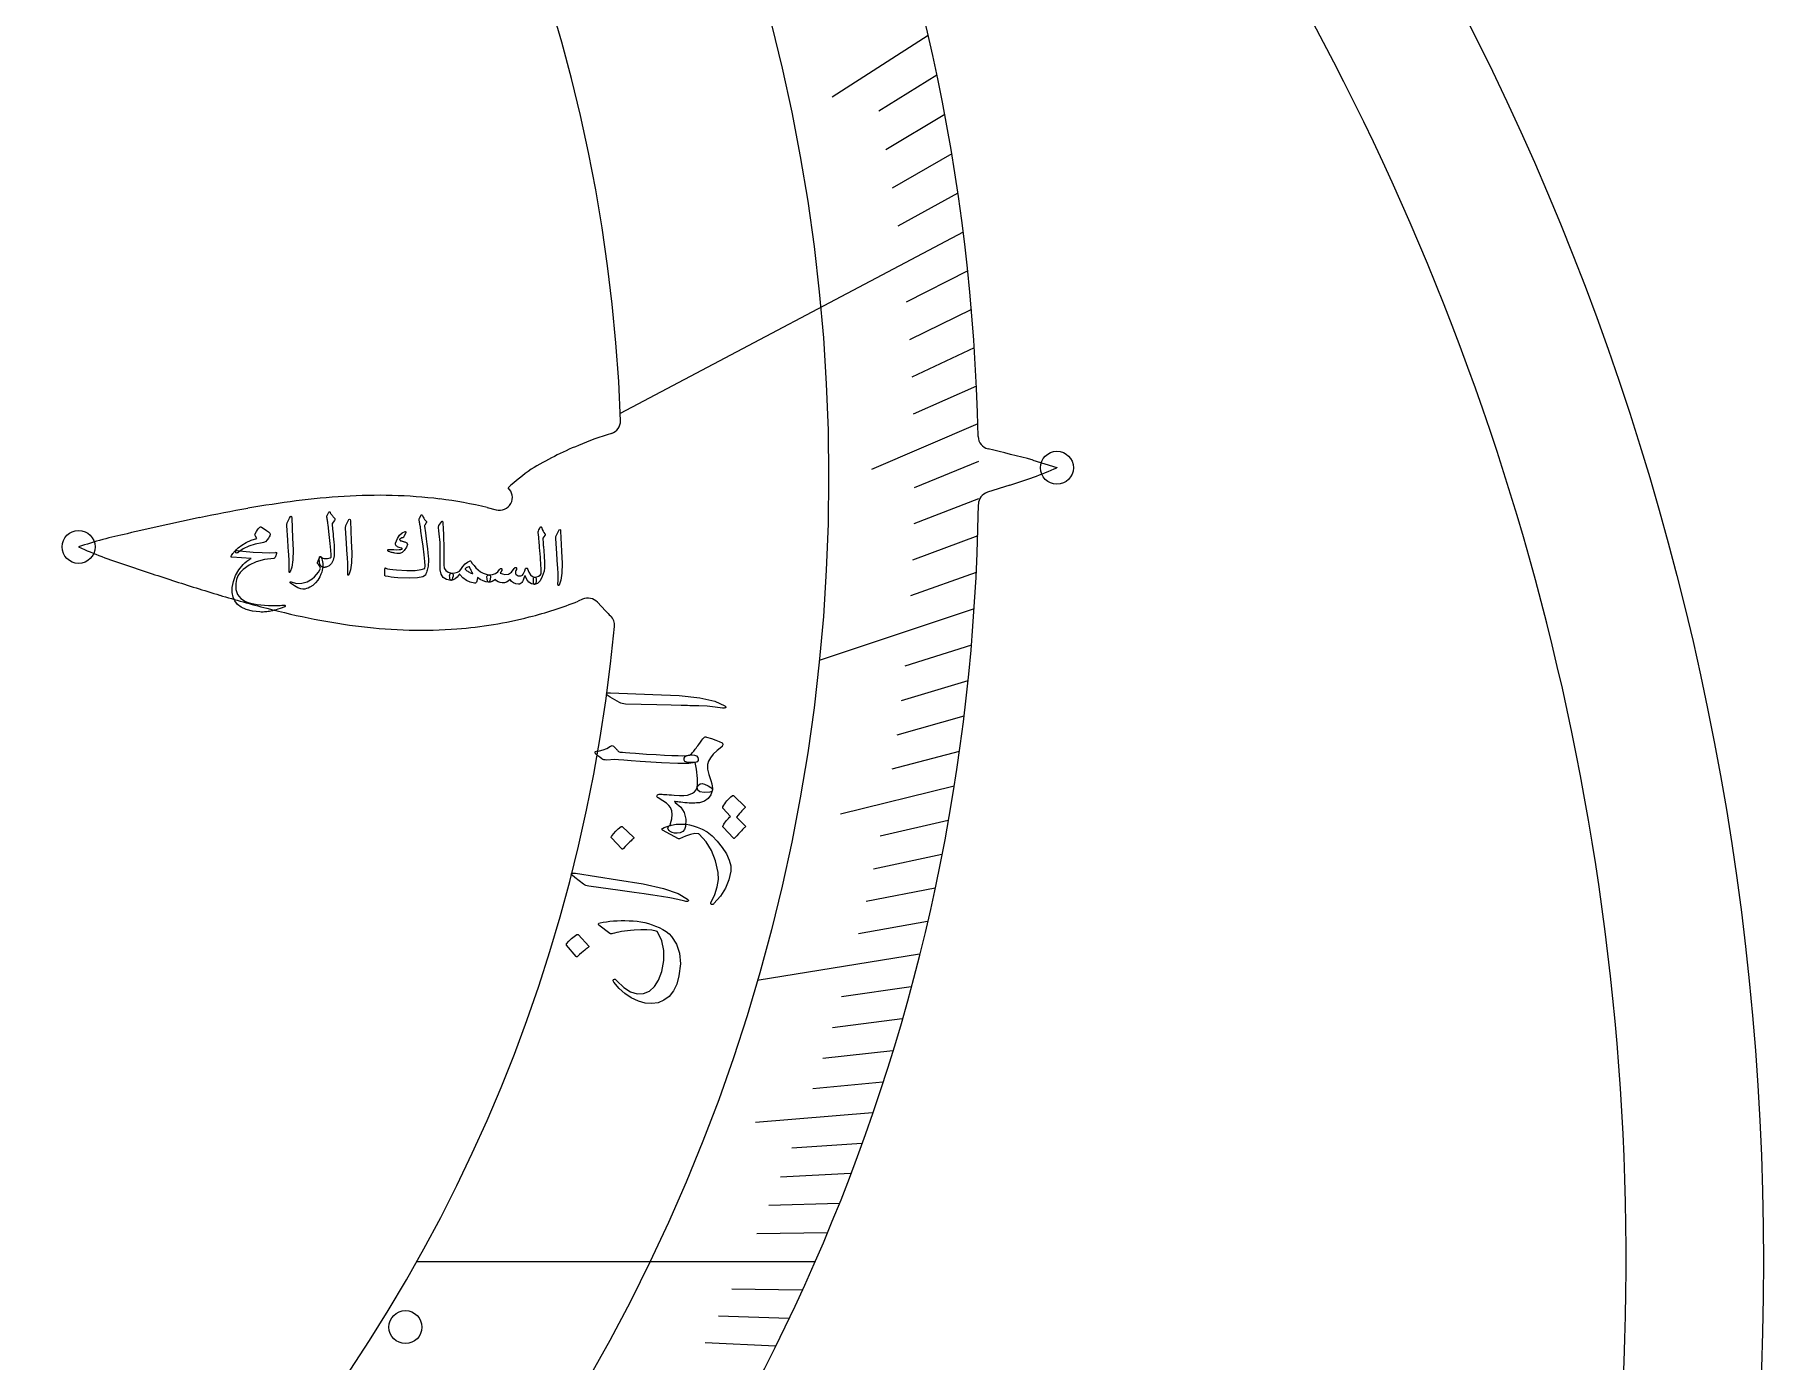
# Model space of a CAD drawing. Header units: millimetres. Extents: x -53 to 53, y -53 to 53.
# Drawn here: x 19.68 to 53.1, y -1.93 to 23.73 of the extents above; entities that cross this region are included whole.
import ezdxf

# ---------------------------------------------------------------- set-up
doc = ezdxf.new("R2010")
doc.units = ezdxf.units.MM
for name, color, linetype in [('CUT_INNER', 6, 'Continuous'), ('CUT_OUTER', 1, 'Continuous'), ('ENGRAVE', 7, 'Continuous'), ('ENGRAVE_FINE', 8, 'Continuous'), ('TEXT', 5, 'Continuous')]:
    doc.layers.add(name, color=color, linetype=linetype)

msp = doc.modelspace()

# ---------------------------------------------------------------- linework, layer by layer
at = {"layer": 'CUT_INNER'}
for points in [[(38.978, 15.503), (39.436, 15.357), (39.442, 15.355)], [(38.53, 15.02), (38.096, 14.881)], [(28.426, 14.585), (28.599, 14.54)], [(30.271, 12.811), (30.187, 12.773)], [(30.712, 12.585), (30.556, 12.753)]]:
    msp.add_lwpolyline(points, dxfattribs=at)
for centre, radius, start, end in [((0, 15.174), 31.023, 2.0146, 87.558), ((0, 0), 50.445, 291.4982, 58.0389), ((0.002, 15.175), 37.924, 1.1822, 45.8936), ((30.754, 16.256), 0.25, 287.4724, 1.9336), ((32.696, 9.696), 6.586, 112.3734, 121.262), ((32.485, 10.445), 5.813, 106.547, 113.2572), ((38.168, 15.962), 0.25, 181.2323, 256.3712), ((28.757, -23.725), 40.538, 75.3949, 76.6611), ((32.668, 10.621), 5.799, 125.7707, 131.4456), ((36.2, 22.771), 8.094, 286.7313, 293.6111), ((27.227, -4.692), 19.564, 97.3254, 100.0876), ((26.512, 0.871), 13.955, 93.4914, 97.3255), ((26.329, 3.851), 10.97, 88.6444, 93.4829), ((26.364, 5.461), 9.359, 82.9674, 88.6271), ((26.456, 6.232), 8.583, 76.7257, 82.946), ((28.663, 14.781), 0.25, 255.1087, 48.1076), ((38.173, 14.643), 0.25, 107.817, 179.1211), ((0, 15.173), 37.926, 271.9691, 359.2045), ((35.339, -45.262), 60.941, 101.81004, 103.16031), ((29.277, -16.24), 31.292, 100.0794, 101.8213), ((23.12, 6.167), 8.083, 101.8224, 108.711), ((23.855, 21.179), 8.074, 245.6621, 252.5489), ((43.447, 78.376), 68.531, 251.26333, 252.06606), ((35.347, 53.231), 42.114, 252.0159, 253.3111), ((30.236, 36.159), 24.293, 253.297, 255.5292), ((27.366, 19.906), 7.67, 284.1376, 291.5788), ((30.373, 12.583), 0.25, 43.0183, 114.0992), ((28.244, 28.437), 16.319, 255.5252, 258.8161), ((27.455, 24.45), 12.254, 258.8201, 263.1619), ((27.195, 20.568), 8.354, 274.4399, 284.1665), ((32.382, 14.201), 2.323, 224.0562, 227.4805), ((30.639, 12.308), 0.25, 354.5508, 46.3776), ((0, 15.173), 31.023, 272.4594, 354.6553), ((27.189, 22.257), 10.045, 263.1748, 268.4432), ((27.155, 21.107), 8.895, 268.4635, 274.4295)]:
    msp.add_arc(centre, radius, start, end, dxfattribs=at)
at = {"layer": 'CUT_OUTER'}
msp.add_circle((0, 0), 53.1, dxfattribs=at)
at = {"layer": 'ENGRAVE'}
for points in [[(37.629, 19.911), (30.999, 16.402)], [(37.84, 12.623), (34.847, 11.624)], [(36.786, 5.945), (33.647, 5.437)], [(34.759, 0), (27.059, 0)]]:
    msp.add_lwpolyline(points, dxfattribs=at)
for centre, radius in [((0, 15.174), 35.027), ((39.442, 15.355), 0.319), ((20.526, 13.823), 0.319), ((26.845, -1.265), 0.319)]:
    msp.add_circle(centre, radius, dxfattribs=at)
at = {"layer": 'ENGRAVE_FINE'}
for points in [[(36.952, 23.713), (35.095, 22.521)], [(37.121, 22.947), (35.995, 22.251)], [(37.273, 22.184), (36.133, 21.505)], [(37.408, 21.423), (36.255, 20.763)], [(37.527, 20.665), (36.362, 20.024)], [(37.716, 19.16), (36.528, 18.556)], [(37.788, 18.414), (36.588, 17.829)], [(37.844, 17.672), (36.633, 17.106)], [(37.885, 16.935), (36.664, 16.389)], [(37.912, 16.202), (35.855, 15.323)], [(37.925, 15.475), (36.683, 14.968)], [(37.924, 14.753), (36.673, 14.267)], [(37.909, 14.037), (36.649, 13.57)], [(37.881, 13.327), (36.612, 12.88)], [(37.787, 11.924), (36.501, 11.519)], [(37.721, 11.233), (36.428, 10.848)], [(37.643, 10.547), (36.343, 10.183)], [(37.553, 9.869), (36.246, 9.525)], [(37.453, 9.197), (35.258, 8.658)], [(37.34, 8.532), (36.021, 8.231)], [(37.217, 7.875), (35.892, 7.594)], [(37.084, 7.224), (35.754, 6.965)], [(36.94, 6.581), (35.605, 6.343)], [(36.623, 5.316), (35.279, 5.121)], [(36.45, 4.695), (35.103, 4.521)], [(36.268, 4.081), (34.918, 3.929)], [(36.077, 3.475), (34.724, 3.345)], [(35.877, 2.877), (33.614, 2.695)], [(35.669, 2.286), (34.313, 2.199)], [(35.453, 1.703), (34.095, 1.638)], [(35.229, 1.127), (33.87, 1.084)], [(34.998, 0.56), (33.638, 0.538)], [(34.512, -0.552), (33.153, -0.53)], [(34.259, -1.096), (32.9, -1.053)], [(33.999, -1.633), (32.641, -1.568)]]:
    msp.add_lwpolyline(points, dxfattribs=at)
at = {"layer": 'TEXT'}
for points in [[(24.605, 14.381), (24.621, 14.409), (24.634, 14.418), (24.642, 14.409), (24.647, 14.382), (24.664, 13.997), (24.674, 13.761), (24.67, 13.573), (24.651, 13.433), (24.618, 13.341), (24.612, 13.334), (24.608, 13.33), (24.603, 13.329), (24.6, 13.333), (24.598, 13.337), (24.596, 13.343), (24.595, 13.351), (24.595, 13.359), (24.599, 13.427), (24.599, 13.499), (24.596, 13.575), (24.591, 13.656), (24.59, 13.677), (24.587, 13.734), (24.581, 13.826), (24.573, 13.954), (24.552, 14.239), (24.552, 14.254), (24.554, 14.268), (24.557, 14.281), (24.561, 14.292)], [(25.377, 14.504), (25.381, 14.503), (25.384, 14.501), (25.387, 14.497), (25.389, 14.491), (25.392, 14.482), (25.399, 14.471), (25.408, 14.457), (25.421, 14.441), (25.428, 14.432), (25.435, 14.424), (25.442, 14.415), (25.449, 14.407), (25.456, 14.4), (25.462, 14.393), (25.469, 14.386), (25.476, 14.38), (25.482, 14.372), (25.483, 14.362), (25.48, 14.35), (25.472, 14.336), (25.428, 14.277), (25.43, 14.256), (25.431, 14.23), (25.434, 14.2), (25.438, 14.164), (25.442, 14.124), (25.446, 14.078), (25.451, 14.028), (25.456, 13.972), (25.461, 13.917), (25.465, 13.866), (25.468, 13.819), (25.47, 13.777), (25.47, 13.739), (25.47, 13.706), (25.469, 13.677), (25.467, 13.652), (25.449, 13.568), (25.418, 13.504), (25.372, 13.459), (25.313, 13.434), (25.304, 13.431), (25.295, 13.43), (25.286, 13.428), (25.278, 13.428), (25.27, 13.428), (25.262, 13.428), (25.255, 13.428), (25.247, 13.429), (25.227, 13.437), (25.211, 13.453), (25.197, 13.478), (25.187, 13.512), (25.181, 13.548), (25.179, 13.579), (25.181, 13.607), (25.187, 13.63), (25.189, 13.634), (25.191, 13.636), (25.194, 13.638), (25.197, 13.639), (25.2, 13.638), (25.203, 13.637), (25.206, 13.635), (25.209, 13.632), (25.228, 13.617), (25.251, 13.607), (25.277, 13.6), (25.306, 13.597), (25.336, 13.599), (25.364, 13.604), (25.388, 13.612), (25.409, 13.623), (25.409, 13.671), (25.404, 13.759), (25.391, 13.889), (25.372, 14.061), (25.351, 14.252), (25.348, 14.277), (25.344, 14.301), (25.34, 14.323), (25.336, 14.345), (25.334, 14.355), (25.332, 14.365), (25.331, 14.374), (25.329, 14.382), (25.329, 14.389), (25.328, 14.395), (25.327, 14.399), (25.327, 14.403), (25.326, 14.411), (25.327, 14.419), (25.328, 14.425), (25.331, 14.431), (25.366, 14.497), (25.368, 14.5), (25.371, 14.502), (25.374, 14.504), (25.377, 14.504)], [(27.172, 14.43), (27.18, 14.413), (27.189, 14.396), (27.198, 14.381), (27.207, 14.366), (27.216, 14.353), (27.227, 14.34), (27.238, 14.328), (27.25, 14.316), (27.254, 14.31), (27.255, 14.303), (27.253, 14.296), (27.248, 14.287), (27.218, 14.241), (27.215, 14.236), (27.213, 14.232), (27.211, 14.229), (27.211, 14.226), (27.23, 14.098), (27.247, 13.982), (27.261, 13.879), (27.272, 13.788), (27.281, 13.71), (27.286, 13.644), (27.289, 13.591), (27.289, 13.55), (27.285, 13.473), (27.282, 13.449), (27.279, 13.425), (27.274, 13.401), (27.268, 13.376), (27.26, 13.352), (27.252, 13.328), (27.242, 13.303), (27.23, 13.279), (27.181, 13.244), (27.076, 13.224), (26.915, 13.219), (26.698, 13.228), (26.63, 13.234), (26.568, 13.241), (26.51, 13.249), (26.458, 13.258), (26.453, 13.261), (26.45, 13.264), (26.448, 13.268), (26.448, 13.273), (26.448, 13.297), (26.448, 13.319), (26.448, 13.339), (26.448, 13.356), (26.448, 13.372), (26.449, 13.386), (26.45, 13.398), (26.451, 13.408), (26.452, 13.413), (26.454, 13.417), (26.458, 13.417), (26.463, 13.415), (26.499, 13.402), (26.545, 13.392), (26.603, 13.384), (26.671, 13.378), (26.875, 13.368), (27.034, 13.37), (27.15, 13.384), (27.222, 13.409), (27.225, 13.457), (27.219, 13.543), (27.206, 13.67), (27.185, 13.835), (27.163, 14.001), (27.146, 14.127), (27.134, 14.212), (27.126, 14.257), (27.124, 14.269), (27.121, 14.28), (27.119, 14.291), (27.117, 14.301), (27.116, 14.31), (27.114, 14.318), (27.112, 14.325), (27.111, 14.331), (27.109, 14.344), (27.109, 14.357), (27.112, 14.368), (27.116, 14.38), (27.149, 14.437), (27.152, 14.441), (27.154, 14.444), (27.157, 14.445), (27.16, 14.445), (27.164, 14.443), (27.167, 14.439), (27.17, 14.435), (27.172, 14.43)], [(24.078, 13.903), (23.94, 13.875), (23.817, 13.835), (23.71, 13.783), (23.618, 13.721), (23.604, 13.711), (23.591, 13.706), (23.579, 13.705), (23.569, 13.709), (23.557, 13.725), (23.56, 13.745), (23.577, 13.771), (23.609, 13.803), (23.684, 13.859), (23.769, 13.909), (23.865, 13.952), (23.971, 13.989), (23.944, 14.034), (23.939, 14.045), (23.936, 14.056), (23.937, 14.067), (23.941, 14.078), (23.964, 14.119), (23.985, 14.152), (24.004, 14.178), (24.021, 14.198), (24.031, 14.207), (24.041, 14.211), (24.051, 14.211), (24.06, 14.207), (24.114, 14.173), (24.159, 14.142), (24.195, 14.113), (24.222, 14.086), (24.227, 14.078), (24.229, 14.067), (24.228, 14.055), (24.224, 14.04), (24.213, 14.018), (24.196, 13.991), (24.172, 13.96), (24.142, 13.924), (24.134, 13.919), (24.121, 13.914), (24.102, 13.909), (24.078, 13.903)], [(25.738, 14.325), (25.754, 14.353), (25.767, 14.363), (25.776, 14.354), (25.78, 14.326), (25.797, 13.941), (25.807, 13.705), (25.803, 13.517), (25.784, 13.377), (25.751, 13.285), (25.746, 13.278), (25.741, 13.274), (25.737, 13.274), (25.733, 13.277), (25.731, 13.282), (25.729, 13.288), (25.729, 13.295), (25.729, 13.304), (25.732, 13.371), (25.732, 13.443), (25.73, 13.52), (25.724, 13.6), (25.723, 13.621), (25.72, 13.678), (25.714, 13.771), (25.706, 13.899), (25.686, 14.183), (25.686, 14.198), (25.687, 14.212), (25.69, 14.225), (25.694, 14.236)], [(26.842, 14.12), (26.845, 14.12), (26.848, 14.118), (26.849, 14.116), (26.851, 14.114), (26.852, 14.111), (26.852, 14.108), (26.851, 14.106), (26.851, 14.103), (26.814, 14.021), (26.809, 14.013), (26.805, 14.007), (26.8, 14.003), (26.795, 14), (26.776, 13.996), (26.758, 13.989), (26.744, 13.981), (26.733, 13.97), (26.73, 13.965), (26.733, 13.959), (26.741, 13.952), (26.753, 13.944), (26.762, 13.941), (26.771, 13.938), (26.78, 13.935), (26.79, 13.932), (26.8, 13.929), (26.81, 13.926), (26.821, 13.924), (26.832, 13.922), (26.871, 13.903), (26.882, 13.869), (26.865, 13.818), (26.821, 13.752), (26.803, 13.732), (26.785, 13.717), (26.769, 13.706), (26.753, 13.7), (26.735, 13.697), (26.711, 13.697), (26.68, 13.699), (26.643, 13.704), (26.624, 13.707), (26.606, 13.71), (26.589, 13.714), (26.573, 13.718), (26.558, 13.723), (26.544, 13.727), (26.531, 13.732), (26.519, 13.737), (26.512, 13.741), (26.507, 13.746), (26.504, 13.752), (26.503, 13.758), (26.504, 13.764), (26.507, 13.768), (26.512, 13.771), (26.519, 13.771), (26.541, 13.771), (26.566, 13.771), (26.594, 13.771), (26.624, 13.771), (26.681, 13.77), (26.726, 13.771), (26.759, 13.774), (26.778, 13.78), (26.781, 13.782), (26.782, 13.784), (26.783, 13.787), (26.782, 13.791), (26.781, 13.793), (26.778, 13.796), (26.775, 13.798), (26.77, 13.8), (26.725, 13.813), (26.706, 13.819), (26.691, 13.827), (26.677, 13.836), (26.667, 13.847), (26.659, 13.859), (26.654, 13.872), (26.653, 13.885), (26.656, 13.898), (26.689, 13.985), (26.73, 14.051), (26.782, 14.096), (26.842, 14.12)], [(27.546, 14.315), (27.549, 14.319), (27.552, 14.322), (27.555, 14.323), (27.557, 14.323), (27.561, 14.321), (27.564, 14.315), (27.566, 14.304), (27.568, 14.29), (27.575, 14.172), (27.581, 14.064), (27.584, 13.964), (27.585, 13.874), (27.585, 13.796), (27.585, 13.727), (27.585, 13.665), (27.586, 13.612), (27.586, 13.567), (27.586, 13.529), (27.586, 13.5), (27.586, 13.479), (27.597, 13.415), (27.625, 13.367), (27.671, 13.334), (27.735, 13.318), (27.753, 13.312), (27.764, 13.301), (27.768, 13.284), (27.765, 13.26), (27.756, 13.224), (27.747, 13.198), (27.737, 13.182), (27.728, 13.177), (27.638, 13.194), (27.573, 13.233), (27.534, 13.294), (27.519, 13.379), (27.518, 13.419), (27.517, 13.459), (27.517, 13.499), (27.516, 13.54), (27.516, 13.58), (27.517, 13.62), (27.517, 13.661), (27.517, 13.702), (27.518, 13.779), (27.517, 13.849), (27.515, 13.911), (27.511, 13.966), (27.506, 14.018), (27.5, 14.075), (27.493, 14.134), (27.485, 14.197), (27.484, 14.208), (27.485, 14.218), (27.488, 14.228), (27.492, 14.236)], [(29.416, 14.129), (29.427, 14.154), (29.436, 14.173), (29.443, 14.188), (29.447, 14.198), (29.45, 14.204), (29.454, 14.208), (29.458, 14.21), (29.463, 14.211), (29.469, 14.21), (29.474, 14.207), (29.477, 14.201), (29.48, 14.194), (29.491, 14.16), (29.505, 14.129), (29.522, 14.102), (29.541, 14.077), (29.547, 14.069), (29.548, 14.061), (29.545, 14.051), (29.538, 14.041), (29.501, 13.994), (29.503, 13.973), (29.504, 13.951), (29.505, 13.93), (29.507, 13.909), (29.508, 13.889), (29.509, 13.869), (29.511, 13.85), (29.512, 13.831), (29.525, 13.654), (29.532, 13.517), (29.532, 13.417), (29.525, 13.357), (29.49, 13.248), (29.448, 13.169), (29.397, 13.119), (29.34, 13.098), (29.338, 13.098), (29.337, 13.098), (29.335, 13.098), (29.334, 13.098), (29.325, 13.108), (29.32, 13.128), (29.319, 13.16), (29.321, 13.203), (29.324, 13.218), (29.329, 13.229), (29.336, 13.236), (29.347, 13.239), (29.387, 13.245), (29.421, 13.258), (29.448, 13.277), (29.469, 13.303), (29.469, 13.336), (29.469, 13.373), (29.467, 13.415), (29.465, 13.462), (29.462, 13.513), (29.458, 13.568), (29.454, 13.627), (29.449, 13.69), (29.444, 13.752), (29.44, 13.808), (29.436, 13.857), (29.433, 13.901), (29.429, 13.938), (29.427, 13.968), (29.425, 13.993), (29.424, 14.011), (29.413, 14.101), (29.413, 14.109), (29.413, 14.117), (29.414, 14.123), (29.416, 14.129)], [(29.804, 14.125), (29.82, 14.153), (29.833, 14.163), (29.841, 14.154), (29.846, 14.126), (29.863, 13.742), (29.873, 13.505), (29.869, 13.317), (29.85, 13.178), (29.817, 13.086), (29.811, 13.078), (29.807, 13.074), (29.803, 13.074), (29.799, 13.077), (29.797, 13.082), (29.795, 13.088), (29.794, 13.095), (29.794, 13.104), (29.798, 13.172), (29.798, 13.244), (29.796, 13.32), (29.79, 13.4), (29.789, 13.421), (29.786, 13.478), (29.78, 13.571), (29.772, 13.699), (29.752, 13.984), (29.752, 13.999), (29.753, 14.013), (29.756, 14.025), (29.76, 14.037)], [(23.7, 13.74), (23.901, 13.723), (24.074, 13.714), (24.221, 13.712), (24.34, 13.718), (24.344, 13.719), (24.347, 13.718), (24.35, 13.717), (24.352, 13.715), (24.353, 13.713), (24.354, 13.71), (24.354, 13.707), (24.354, 13.704), (24.35, 13.689), (24.346, 13.677), (24.343, 13.665), (24.339, 13.654), (24.336, 13.645), (24.333, 13.636), (24.33, 13.629), (24.328, 13.623), (24.322, 13.614), (24.316, 13.607), (24.309, 13.603), (24.302, 13.601), (24.119, 13.577), (23.96, 13.534), (23.823, 13.47), (23.708, 13.387), (23.649, 13.326), (23.605, 13.261), (23.577, 13.191), (23.563, 13.117), (23.567, 12.999), (23.6, 12.902), (23.663, 12.825), (23.756, 12.768), (23.805, 12.749), (23.858, 12.734), (23.917, 12.72), (23.98, 12.71), (24.049, 12.701), (24.122, 12.695), (24.2, 12.691), (24.283, 12.69), (24.313, 12.69), (24.342, 12.691), (24.371, 12.691), (24.399, 12.692), (24.426, 12.693), (24.453, 12.695), (24.478, 12.696), (24.503, 12.698), (24.511, 12.698), (24.516, 12.696), (24.519, 12.691), (24.52, 12.685), (24.519, 12.677), (24.517, 12.671), (24.514, 12.667), (24.509, 12.665), (24.464, 12.648), (24.422, 12.633), (24.381, 12.62), (24.344, 12.609), (24.308, 12.599), (24.276, 12.59), (24.246, 12.583), (24.218, 12.577), (24.193, 12.573), (24.168, 12.57), (24.143, 12.567), (24.12, 12.565), (24.097, 12.563), (24.074, 12.563), (24.053, 12.563), (24.031, 12.565), (23.886, 12.583), (23.766, 12.614), (23.67, 12.656), (23.6, 12.711), (23.549, 12.778), (23.515, 12.854), (23.498, 12.941), (23.498, 13.037), (23.519, 13.156), (23.562, 13.27), (23.625, 13.38), (23.71, 13.484), (23.742, 13.516), (23.779, 13.546), (23.82, 13.574), (23.864, 13.601), (23.486, 13.622), (23.477, 13.627), (23.474, 13.634), (23.476, 13.644), (23.483, 13.657), (23.497, 13.676), (23.509, 13.693), (23.52, 13.707), (23.53, 13.72), (23.539, 13.732), (23.546, 13.74), (23.552, 13.747), (23.557, 13.752), (23.567, 13.752), (23.594, 13.751), (23.639, 13.747), (23.7, 13.74)], [(25.21, 13.632), (25.222, 13.613), (25.231, 13.59), (25.238, 13.564), (25.243, 13.534), (25.246, 13.504), (25.247, 13.472), (25.246, 13.44), (25.243, 13.408), (25.237, 13.375), (25.226, 13.337), (25.209, 13.295), (25.188, 13.247), (25.152, 13.183), (25.108, 13.127), (25.057, 13.08), (24.998, 13.042), (24.966, 13.027), (24.933, 13.016), (24.898, 13.009), (24.863, 13.006), (24.82, 13.013), (24.766, 13.035), (24.7, 13.072), (24.623, 13.123), (24.618, 13.127), (24.615, 13.132), (24.614, 13.137), (24.614, 13.142), (24.616, 13.147), (24.62, 13.149), (24.626, 13.149), (24.633, 13.148), (24.74, 13.119), (24.844, 13.12), (24.945, 13.15), (25.044, 13.209), (25.089, 13.247), (25.128, 13.289), (25.163, 13.334), (25.193, 13.383), (25.197, 13.392), (25.199, 13.401), (25.2, 13.411), (25.198, 13.422), (25.194, 13.437), (25.184, 13.455), (25.168, 13.476), (25.146, 13.5), (25.144, 13.504), (25.143, 13.508), (25.143, 13.514), (25.145, 13.521), (25.188, 13.63), (25.19, 13.634), (25.192, 13.636), (25.195, 13.638), (25.198, 13.639), (25.202, 13.638), (25.205, 13.637), (25.208, 13.634), (25.21, 13.632)], [(28.096, 13.551), (28.1, 13.552), (28.104, 13.552), (28.107, 13.55), (28.11, 13.547), (28.138, 13.504), (28.171, 13.462), (28.209, 13.421), (28.252, 13.38), (28.299, 13.344), (28.35, 13.315), (28.404, 13.295), (28.46, 13.282), (28.473, 13.279), (28.482, 13.271), (28.487, 13.258), (28.488, 13.242), (28.484, 13.197), (28.477, 13.166), (28.467, 13.147), (28.453, 13.142), (28.4, 13.149), (28.346, 13.166), (28.292, 13.194), (28.237, 13.231), (28.231, 13.192), (28.225, 13.163), (28.219, 13.143), (28.213, 13.133), (28.206, 13.128), (28.199, 13.124), (28.191, 13.122), (28.183, 13.122), (28.099, 13.141), (28.024, 13.176), (27.957, 13.226), (27.898, 13.291), (27.896, 13.294), (27.893, 13.294), (27.89, 13.293), (27.887, 13.29), (27.846, 13.241), (27.805, 13.205), (27.766, 13.184), (27.728, 13.177), (27.72, 13.179), (27.714, 13.184), (27.709, 13.192), (27.706, 13.204), (27.701, 13.236), (27.7, 13.264), (27.704, 13.286), (27.712, 13.303), (27.718, 13.31), (27.724, 13.315), (27.73, 13.317), (27.735, 13.318), (27.802, 13.321), (27.855, 13.333), (27.893, 13.354), (27.919, 13.384), (27.958, 13.445), (28.001, 13.494), (28.047, 13.529), (28.096, 13.551)], [(28.084, 13.436), (28.082, 13.438), (28.08, 13.439), (28.077, 13.44), (28.073, 13.439), (28.051, 13.434), (28.032, 13.426), (28.017, 13.416), (28.004, 13.403), (28.001, 13.399), (28, 13.394), (28.001, 13.39), (28.005, 13.386), (28.019, 13.374), (28.033, 13.363), (28.049, 13.352), (28.064, 13.342), (28.081, 13.332), (28.099, 13.323), (28.117, 13.315), (28.136, 13.308), (28.14, 13.306), (28.144, 13.306), (28.147, 13.306), (28.149, 13.307), (28.15, 13.309), (28.149, 13.311), (28.148, 13.314), (28.145, 13.317), (28.138, 13.328), (28.131, 13.341), (28.123, 13.355), (28.115, 13.369), (28.107, 13.384), (28.099, 13.401), (28.092, 13.418), (28.084, 13.436)], [(28.664, 13.385), (28.67, 13.393), (28.675, 13.4), (28.681, 13.405), (28.687, 13.408), (28.694, 13.409), (28.699, 13.407), (28.704, 13.404), (28.709, 13.399), (28.712, 13.392), (28.712, 13.383), (28.71, 13.374), (28.706, 13.363), (28.702, 13.357), (28.699, 13.352), (28.696, 13.346), (28.693, 13.34), (28.689, 13.334), (28.686, 13.328), (28.682, 13.322), (28.678, 13.316), (28.765, 13.289), (28.838, 13.295), (28.899, 13.333), (28.947, 13.404), (28.953, 13.412), (28.958, 13.419), (28.963, 13.424), (28.969, 13.427), (28.975, 13.428), (28.981, 13.427), (28.986, 13.424), (28.99, 13.419), (28.994, 13.413), (28.995, 13.406), (28.994, 13.397), (28.991, 13.388), (28.981, 13.365), (28.975, 13.346), (28.972, 13.33), (28.971, 13.318), (28.976, 13.301), (28.987, 13.287), (29.004, 13.275), (29.027, 13.267), (29.052, 13.263), (29.074, 13.263), (29.093, 13.268), (29.109, 13.279), (29.123, 13.296), (29.137, 13.322), (29.151, 13.358), (29.165, 13.403), (29.167, 13.408), (29.171, 13.412), (29.177, 13.414), (29.184, 13.415), (29.192, 13.413), (29.198, 13.411), (29.203, 13.406), (29.206, 13.401), (29.233, 13.335), (29.266, 13.286), (29.304, 13.254), (29.348, 13.239), (29.357, 13.234), (29.364, 13.225), (29.37, 13.212), (29.373, 13.194), (29.375, 13.174), (29.374, 13.156), (29.372, 13.14), (29.368, 13.127), (29.362, 13.114), (29.356, 13.105), (29.349, 13.1), (29.341, 13.098), (29.282, 13.111), (29.232, 13.142), (29.192, 13.193), (29.161, 13.262), (29.16, 13.266), (29.158, 13.267), (29.156, 13.266), (29.154, 13.262), (29.137, 13.219), (29.121, 13.183), (29.107, 13.155), (29.094, 13.135), (29.08, 13.121), (29.065, 13.111), (29.049, 13.105), (29.031, 13.102), (28.979, 13.108), (28.935, 13.126), (28.898, 13.154), (28.868, 13.193), (28.834, 13.164), (28.797, 13.143), (28.758, 13.131), (28.715, 13.129), (28.674, 13.135), (28.638, 13.148), (28.609, 13.168), (28.585, 13.196), (28.552, 13.171), (28.519, 13.154), (28.486, 13.144), (28.452, 13.142), (28.439, 13.149), (28.429, 13.169), (28.423, 13.202), (28.421, 13.248), (28.423, 13.262), (28.43, 13.273), (28.442, 13.279), (28.459, 13.283), (28.53, 13.29), (28.588, 13.31), (28.633, 13.341), (28.664, 13.385)], [(30.805, 10.918), (30.748, 10.957), (30.73, 10.984), (30.751, 10.999), (30.81, 11.004), (31.631, 10.969), (32.135, 10.947), (32.534, 10.905), (32.829, 10.841), (33.018, 10.753), (33.032, 10.74), (33.04, 10.729), (33.04, 10.72), (33.033, 10.713), (33.022, 10.709), (33.009, 10.706), (32.993, 10.706), (32.975, 10.708), (32.831, 10.727), (32.678, 10.741), (32.516, 10.749), (32.344, 10.753), (32.299, 10.755), (32.178, 10.758), (31.98, 10.763), (31.706, 10.771), (31.097, 10.784), (31.065, 10.787), (31.036, 10.793), (31.009, 10.801), (30.986, 10.812)], [(32.233, 9.7), (32.236, 9.739), (32.251, 9.768), (32.278, 9.786), (32.317, 9.794), (32.336, 9.798), (32.355, 9.807), (32.376, 9.823), (32.396, 9.846), (32.408, 9.86), (32.42, 9.876), (32.434, 9.893), (32.449, 9.912), (32.465, 9.932), (32.482, 9.954), (32.499, 9.978), (32.517, 10.003), (32.549, 10.05), (32.576, 10.087), (32.598, 10.114), (32.614, 10.131), (32.628, 10.142), (32.641, 10.148), (32.654, 10.15), (32.667, 10.146), (32.764, 10.117), (32.846, 10.089), (32.914, 10.062), (32.968, 10.035), (32.974, 10.029), (32.978, 10.021), (32.98, 10.011), (32.979, 9.999), (32.976, 9.983), (32.972, 9.971), (32.968, 9.962), (32.962, 9.956), (32.871, 9.884), (32.798, 9.814), (32.742, 9.747), (32.704, 9.682), (32.687, 9.613), (32.688, 9.527), (32.708, 9.423), (32.747, 9.303), (32.766, 9.244), (32.778, 9.194), (32.783, 9.153), (32.782, 9.12), (32.776, 9.105), (32.766, 9.094), (32.75, 9.086), (32.73, 9.081), (32.618, 9.074), (32.54, 9.087), (32.496, 9.121), (32.486, 9.175), (32.49, 9.229), (32.491, 9.286), (32.49, 9.344), (32.487, 9.404), (32.481, 9.465), (32.472, 9.528), (32.461, 9.592), (32.446, 9.657), (32.354, 9.653), (32.288, 9.659), (32.248, 9.674), (32.233, 9.7)], [(31.294, 9.833), (31.504, 9.818), (31.692, 9.806), (31.857, 9.797), (31.998, 9.79), (32.115, 9.787), (32.209, 9.786), (32.28, 9.788), (32.327, 9.793), (32.387, 9.801), (32.436, 9.797), (32.472, 9.78), (32.496, 9.751), (32.506, 9.718), (32.502, 9.691), (32.483, 9.669), (32.449, 9.653), (32.327, 9.636), (32.109, 9.633), (31.795, 9.645), (31.384, 9.673), (31.208, 9.688), (31.068, 9.7), (30.962, 9.707), (30.892, 9.71), (30.735, 9.702), (30.707, 9.703), (30.683, 9.706), (30.662, 9.712), (30.643, 9.722), (30.601, 9.757), (30.568, 9.784), (30.545, 9.804), (30.531, 9.816), (30.512, 9.838), (30.507, 9.855), (30.515, 9.867), (30.538, 9.872), (30.599, 9.879), (30.666, 9.898), (30.737, 9.928), (30.812, 9.97), (30.827, 9.978), (30.841, 9.98), (30.854, 9.977), (30.866, 9.968), (30.88, 9.954), (30.893, 9.942), (30.905, 9.93), (30.917, 9.919), (30.927, 9.908), (30.937, 9.899), (30.945, 9.89), (30.953, 9.882), (30.966, 9.87), (30.98, 9.861), (30.994, 9.855), (31.009, 9.852), (31.042, 9.851), (31.1, 9.848), (31.184, 9.841), (31.294, 9.833)], [(31.711, 9.016), (31.72, 9.029), (31.733, 9.038), (31.75, 9.042), (31.771, 9.041), (31.785, 9.041), (31.806, 9.039), (31.832, 9.038), (31.863, 9.035), (31.9, 9.033), (31.942, 9.03), (31.99, 9.027), (32.043, 9.023), (32.144, 9.017), (32.229, 9.018), (32.298, 9.025), (32.352, 9.039), (32.396, 9.06), (32.433, 9.089), (32.463, 9.128), (32.486, 9.175), (32.51, 9.218), (32.541, 9.243), (32.58, 9.248), (32.626, 9.235), (32.697, 9.201), (32.747, 9.171), (32.775, 9.146), (32.782, 9.123), (32.752, 9.028), (32.7, 8.955), (32.626, 8.905), (32.532, 8.877), (32.503, 8.874), (32.472, 8.872), (32.44, 8.87), (32.406, 8.869), (32.37, 8.869), (32.332, 8.87), (32.291, 8.873), (32.249, 8.877), (32.208, 8.882), (32.172, 8.886), (32.14, 8.889), (32.113, 8.892), (32.09, 8.894), (32.073, 8.896), (32.062, 8.897), (32.056, 8.898), (32.053, 8.898), (32.051, 8.898), (32.05, 8.897), (32.05, 8.896), (32.052, 8.894), (32.054, 8.891), (32.058, 8.887), (32.063, 8.883), (32.168, 8.793), (32.236, 8.686), (32.266, 8.56), (32.258, 8.416), (32.239, 8.358), (32.206, 8.317), (32.158, 8.293), (32.097, 8.285), (32.044, 8.29), (32.001, 8.301), (31.966, 8.317), (31.942, 8.339), (31.926, 8.363), (31.92, 8.385), (31.923, 8.405), (31.935, 8.422), (31.95, 8.437), (31.962, 8.45), (31.969, 8.462), (31.973, 8.472), (31.996, 8.566), (32.003, 8.649), (31.994, 8.722), (31.968, 8.783), (31.94, 8.821), (31.891, 8.865), (31.822, 8.914), (31.733, 8.968), (31.719, 8.977), (31.71, 8.988), (31.708, 9.001), (31.711, 9.016)], [(32.984, 8.769), (32.98, 8.774), (32.979, 8.78), (32.98, 8.788), (32.982, 8.797), (33.001, 8.828), (33.02, 8.857), (33.041, 8.886), (33.062, 8.913), (33.085, 8.939), (33.109, 8.964), (33.135, 8.988), (33.162, 9.011), (33.17, 9.015), (33.178, 9.016), (33.185, 9.014), (33.193, 9.009), (33.411, 8.799), (33.414, 8.794), (33.412, 8.787), (33.407, 8.779), (33.399, 8.77), (33.391, 8.763), (33.381, 8.753), (33.367, 8.738), (33.35, 8.719), (33.33, 8.695), (33.306, 8.668), (33.278, 8.635), (33.246, 8.598), (33.414, 8.43), (33.418, 8.423), (33.418, 8.415), (33.413, 8.406), (33.404, 8.397), (33.395, 8.388), (33.382, 8.375), (33.365, 8.357), (33.343, 8.334), (33.317, 8.306), (33.286, 8.273), (33.251, 8.233), (33.21, 8.188), (33.204, 8.184), (33.199, 8.183), (33.194, 8.184), (33.19, 8.189), (32.986, 8.404), (32.983, 8.409), (32.981, 8.416), (32.982, 8.423), (32.985, 8.432), (32.999, 8.459), (33.015, 8.484), (33.032, 8.508), (33.051, 8.531), (33.07, 8.553), (33.09, 8.574), (33.112, 8.594), (33.133, 8.613)], [(30.829, 8.195), (30.826, 8.199), (30.825, 8.206), (30.825, 8.213), (30.828, 8.221), (30.867, 8.277), (30.912, 8.328), (30.961, 8.374), (31.015, 8.415), (31.022, 8.418), (31.029, 8.419), (31.036, 8.417), (31.041, 8.412), (31.256, 8.208), (31.261, 8.201), (31.261, 8.194), (31.256, 8.186), (31.246, 8.177), (31.238, 8.17), (31.225, 8.158), (31.207, 8.141), (31.185, 8.121), (31.159, 8.095), (31.128, 8.064), (31.092, 8.028), (31.052, 7.987), (31.046, 7.982), (31.04, 7.98), (31.035, 7.981), (31.031, 7.985)], [(32.809, 6.925), (32.8, 6.916), (32.791, 6.91), (32.782, 6.906), (32.773, 6.905), (32.767, 6.906), (32.761, 6.909), (32.755, 6.915), (32.75, 6.922), (32.747, 6.929), (32.748, 6.937), (32.75, 6.946), (32.755, 6.956), (32.828, 7.104), (32.874, 7.249), (32.895, 7.391), (32.89, 7.53), (32.843, 7.753), (32.765, 7.95), (32.659, 8.121), (32.524, 8.267), (32.521, 8.269), (32.519, 8.271), (32.517, 8.273), (32.515, 8.274), (32.514, 8.275), (32.512, 8.276), (32.51, 8.277), (32.509, 8.277), (32.441, 8.28), (32.358, 8.265), (32.26, 8.231), (32.146, 8.179), (32.139, 8.178), (32.134, 8.177), (32.129, 8.178), (32.126, 8.18), (31.813, 8.346), (31.803, 8.359), (31.815, 8.376), (31.85, 8.395), (31.907, 8.418), (31.992, 8.444), (32.082, 8.459), (32.178, 8.464), (32.281, 8.46), (32.338, 8.451), (32.407, 8.432), (32.488, 8.404), (32.582, 8.366), (32.68, 8.311), (32.778, 8.235), (32.875, 8.135), (32.971, 8.013), (33.053, 7.886), (33.107, 7.767), (33.135, 7.656), (33.136, 7.555), (33.099, 7.384), (33.033, 7.222), (32.936, 7.069), (32.809, 6.925)], [(30.118, 7.428), (30.066, 7.473), (30.05, 7.502), (30.073, 7.515), (30.133, 7.513), (30.944, 7.384), (31.442, 7.305), (31.834, 7.217), (32.119, 7.12), (32.297, 7.011), (32.31, 6.997), (32.316, 6.985), (32.315, 6.976), (32.307, 6.97), (32.296, 6.967), (32.283, 6.966), (32.267, 6.967), (32.249, 6.971), (32.109, 7.007), (31.958, 7.038), (31.798, 7.065), (31.627, 7.088), (31.583, 7.095), (31.463, 7.112), (31.267, 7.14), (30.995, 7.179), (30.392, 7.261), (30.361, 7.268), (30.332, 7.277), (30.307, 7.288), (30.285, 7.302)], [(30.609, 6.554), (30.671, 6.565), (30.734, 6.575), (30.8, 6.583), (30.869, 6.59), (30.939, 6.595), (31.013, 6.597), (31.089, 6.598), (31.168, 6.595), (31.246, 6.591), (31.323, 6.583), (31.398, 6.572), (31.471, 6.557), (31.543, 6.539), (31.614, 6.517), (31.683, 6.492), (31.752, 6.463), (31.822, 6.426), (31.885, 6.386), (31.941, 6.341), (31.989, 6.292), (32.088, 6.143), (32.146, 5.966), (32.161, 5.762), (32.134, 5.53), (32.09, 5.37), (32.026, 5.237), (31.944, 5.132), (31.844, 5.055), (31.731, 5.009), (31.611, 4.991), (31.483, 5.001), (31.348, 5.039), (31.212, 5.103), (31.088, 5.186), (30.976, 5.286), (30.875, 5.404), (30.865, 5.421), (30.86, 5.436), (30.863, 5.448), (30.871, 5.457), (30.884, 5.465), (30.899, 5.463), (30.916, 5.453), (30.934, 5.434), (31.067, 5.306), (31.197, 5.222), (31.323, 5.182), (31.448, 5.188), (31.561, 5.234), (31.658, 5.321), (31.738, 5.447), (31.803, 5.612), (31.844, 5.823), (31.844, 6.021), (31.803, 6.206), (31.721, 6.377), (31.718, 6.381), (31.712, 6.385), (31.704, 6.388), (31.694, 6.391), (31.612, 6.409), (31.513, 6.418), (31.398, 6.418), (31.266, 6.41), (31.199, 6.404), (31.136, 6.397), (31.078, 6.39), (31.024, 6.383), (30.974, 6.375), (30.93, 6.366), (30.89, 6.356), (30.855, 6.345), (30.837, 6.34), (30.821, 6.34), (30.808, 6.342), (30.797, 6.348), (30.586, 6.51), (30.575, 6.523), (30.575, 6.534), (30.586, 6.545), (30.609, 6.554)], [(29.961, 6.122), (29.958, 6.127), (29.957, 6.133), (29.959, 6.141), (29.962, 6.149), (30.005, 6.201), (30.053, 6.248), (30.105, 6.29), (30.161, 6.327), (30.169, 6.33), (30.176, 6.33), (30.182, 6.327), (30.188, 6.322), (30.388, 6.105), (30.392, 6.098), (30.392, 6.09), (30.386, 6.083), (30.376, 6.075), (30.367, 6.068), (30.353, 6.057), (30.334, 6.042), (30.311, 6.023), (30.283, 6), (30.25, 5.972), (30.212, 5.939), (30.169, 5.901), (30.163, 5.896), (30.157, 5.895), (30.152, 5.896), (30.148, 5.901)]]:
    msp.add_lwpolyline(points, close=True, dxfattribs=at)

doc.saveas('drawing.dxf')
